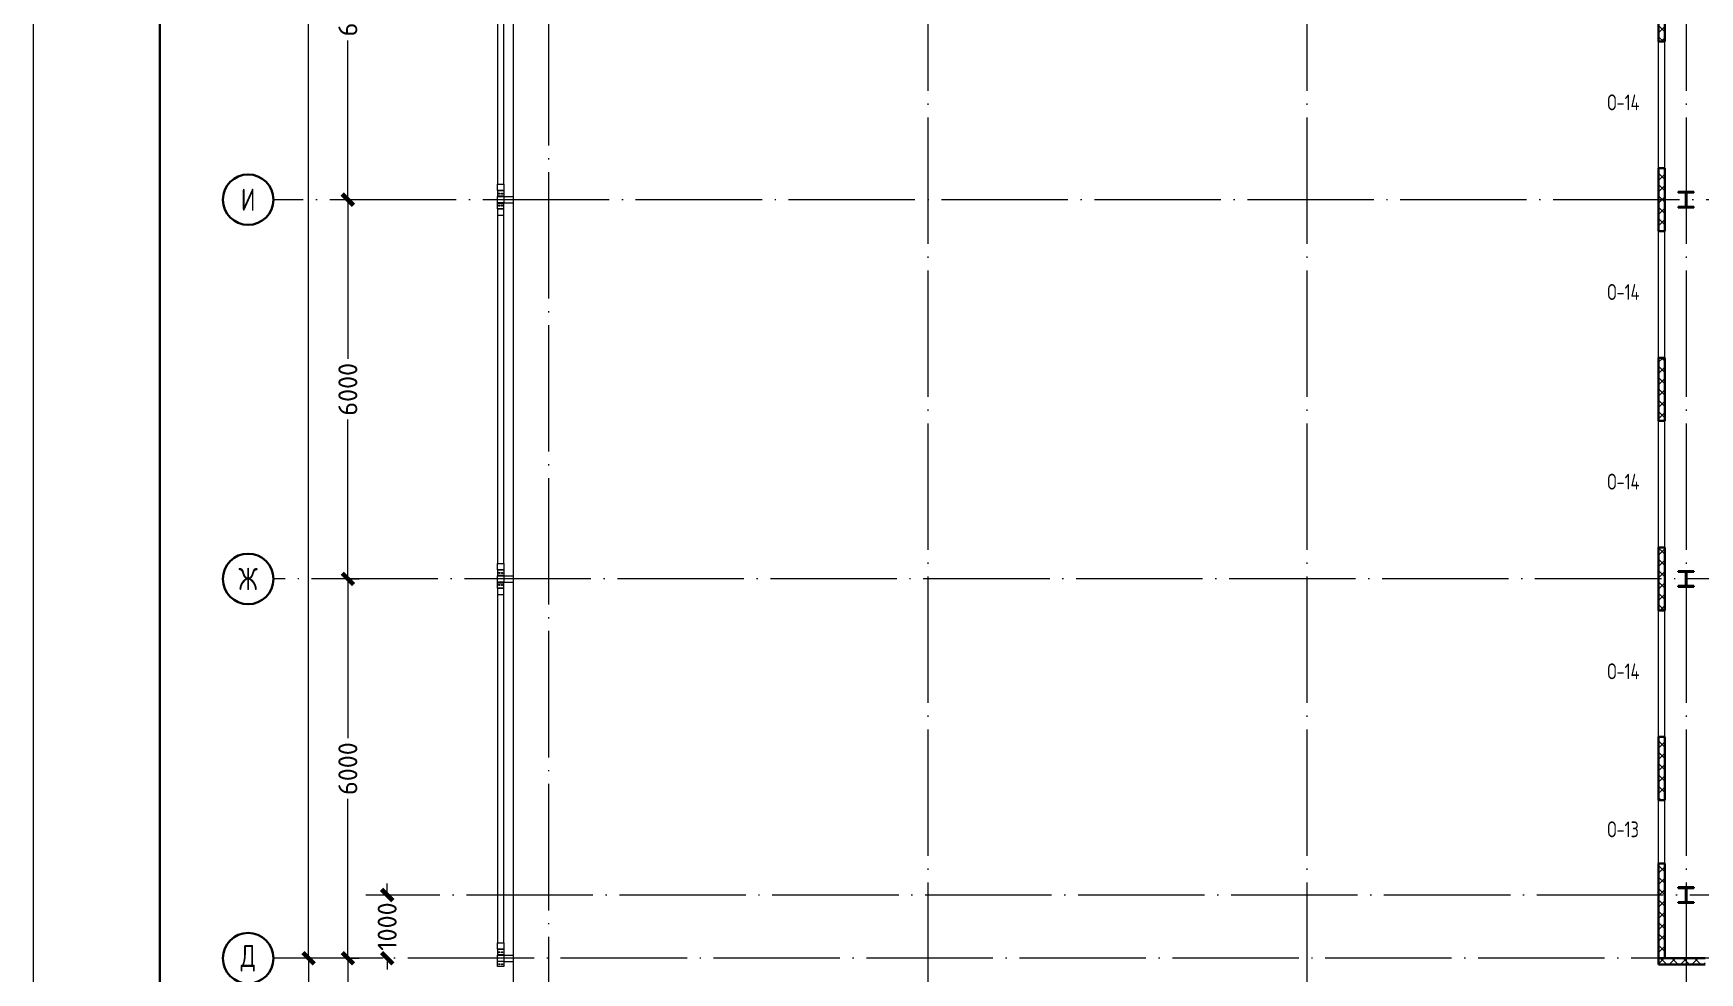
# Model space of a CAD drawing. Extents: x -965262 to 1142518, y -357520 to 71675.
# Drawn here: x -732362 to -705992, y -199580 to -184721 of the extents above; entities that cross this region are included whole.
import ezdxf

# ---------------------------------------------------------------- set-up
doc = ezdxf.new("R2010")
doc.units = 0
doc.header["$LTSCALE"] = 10
doc.linetypes.add('DOTE', pattern=[2.42, 2, -0.2, 0.02, -0.2])
doc.layers.get('0').update_dxf_attribs({"linetype": 'CONTINUOUS', "lineweight": 30})
doc.layers.get('Defpoints').update_dxf_attribs({"linetype": 'CONTINUOUS'})
doc.layers.add('DOTE', color=7, linetype='DOTE', lineweight=9)
doc.styles.add('GOST 2.304', font='isocpeur.ttf', dxfattribs={"width": 0.75, "height": 250})
doc.styles.get("Standard").update_dxf_attribs({"font": 'isocpeur.ttf', "height": 300})
doc.dimstyles.get("Standard").update_dxf_attribs({"dimscale": 100, "dimtxt": 300, "dimasz": 1.8, "dimexe": 1.8, "dimexo": 0.625, "dimgap": 0.9, "dimtad": 0, "dimdec": 0, "dimzin": 0, "dimdsep": 46, "dimtxsty": 'Standard', "dimblk": 'ARCHTICK', "dimcen": 0.9, "dimclrd": 256, "dimclre": 256, "dimclrt": 256, "dimadec": 0, "dimazin": 0, "dimtfac": 1, "dimtdec": 0, "dimtofl": 0, "dimtmove": 0, "dimatfit": 3, "dimfxl": 1, "dimtolj": 1, "dimtzin": 0, "dimlwd": 15, "dimlwe": 15, "dimarcsym": 0})

# ---------------------------------------------------------------- blocks, each defined once
blk = doc.blocks.new('_ArchTick')
at = {"color": 0, "linetype": 'ByBlock', "lineweight": 0, "const_width": 0.4}
blk.add_lwpolyline([(-0.5, -0.5), (0.5, 0.5)], dxfattribs=at)
blk = doc.blocks.new('*D173')
at = {"lineweight": 15, "transparency": 16777216}
for p, q in [((-727448, -199352), (-727565, -199352)), ((-727385, -199352), (-727385, -201872)), ((-727385, -205352), (-727385, -202832)), ((-727448, -205352), (-727565, -205352))]:
    blk.add_line(p, q, dxfattribs=at)
at = {"layer": 'Defpoints', "color": 0, "lineweight": 15, "transparency": 16777216}
for p in [(-727385, -199352), (-727385, -199352), (-727385, -205352, 1451)]:
    blk.add_point(p, dxfattribs=at)
at = {"lineweight": 15, "transparency": 16777216, "xscale": 180, "yscale": 180, "zscale": 180}
for p, rotation in [((-727385, -199352), 90), ((-727385, -205352), 270)]:
    blk.add_blockref('_ArchTick', p, dxfattribs=dict(at, rotation=rotation))
at = {"lineweight": 15, "transparency": 16777216, "insert": (-727385, -202352), "char_height": 300, "attachment_point": 5, "rotation": 90}
blk.add_mtext('\\A1;6000', dxfattribs=at)
blk = doc.blocks.new('*D174')
at = {"lineweight": 15, "transparency": 16777216}
for p, q in [((-726763, -198352), (-726763, -198172)), ((-726825, -198352), (-726943, -198352)), ((-726825, -199352), (-726943, -199352)), ((-726763, -199352), (-726763, -199532))]:
    blk.add_line(p, q, dxfattribs=at)
at = {"layer": 'Defpoints', "color": 0, "lineweight": 15, "transparency": 16777216}
for p in [(-726763, -198352), (-726763, -198352), (-726763, -199352, 1451)]:
    blk.add_point(p, dxfattribs=at)
at = {"lineweight": 15, "transparency": 16777216, "xscale": 180, "yscale": 180, "zscale": 180}
for p, rotation in [((-726763, -198352), 270), ((-726763, -199352), 90)]:
    blk.add_blockref('_ArchTick', p, dxfattribs=dict(at, rotation=rotation))
at = {"lineweight": 15, "transparency": 16777216, "insert": (-726763, -198852), "char_height": 300, "attachment_point": 5, "rotation": 90}
blk.add_mtext('\\A1;1000', dxfattribs=at)
blk = doc.blocks.new('*D175')
at = {"lineweight": 15, "transparency": 16777216}
for p, q in [((-727385, -193352), (-727385, -195872)), ((-727323, -193352), (-727205, -193352)), ((-727385, -199352), (-727385, -196832)), ((-727323, -199352), (-727205, -199352))]:
    blk.add_line(p, q, dxfattribs=at)
at = {"layer": 'Defpoints', "color": 0, "lineweight": 15, "transparency": 16777216}
for p in [(-727385, -193352), (-727385, -193352), (-727385, -199352, 1451)]:
    blk.add_point(p, dxfattribs=at)
at = {"lineweight": 15, "transparency": 16777216, "xscale": 180, "yscale": 180, "zscale": 180}
for p, rotation in [((-727385, -193352), 90), ((-727385, -199352), 270)]:
    blk.add_blockref('_ArchTick', p, dxfattribs=dict(at, rotation=rotation))
at = {"lineweight": 15, "transparency": 16777216, "insert": (-727385, -196352), "char_height": 300, "attachment_point": 5, "rotation": 90}
blk.add_mtext('\\A1;6000', dxfattribs=at)
blk = doc.blocks.new('*D176')
at = {"lineweight": 15, "transparency": 16777216}
for p, q in [((-728071, -199352), (-728188, -199352)), ((-728008, -199352), (-728008, -210752)), ((-728008, -223352), (-728008, -211952)), ((-728071, -223352), (-728188, -223352))]:
    blk.add_line(p, q, dxfattribs=at)
at = {"layer": 'Defpoints', "color": 0, "lineweight": 15, "transparency": 16777216}
for p in [(-728008, -199352), (-728008, -199352), (-728008, -223352)]:
    blk.add_point(p, dxfattribs=at)
at = {"lineweight": 15, "transparency": 16777216, "xscale": 180, "yscale": 180, "zscale": 180}
for p, rotation in [((-728008, -199352), 90), ((-728008, -223352), 270)]:
    blk.add_blockref('_ArchTick', p, dxfattribs=dict(at, rotation=rotation))
at = {"lineweight": 15, "transparency": 16777216, "insert": (-728008, -211352), "char_height": 300, "attachment_point": 5, "rotation": 90}
blk.add_mtext('\\A1;24000', dxfattribs=at)
blk = doc.blocks.new('*D177')
at = {"lineweight": 15, "transparency": 16777216}
for p, q in [((-727385, -187352), (-727385, -189872)), ((-727323, -187352), (-727205, -187352)), ((-727385, -193352), (-727385, -190832)), ((-727323, -193352), (-727205, -193352))]:
    blk.add_line(p, q, dxfattribs=at)
at = {"layer": 'Defpoints', "color": 0, "lineweight": 15, "transparency": 16777216}
for p in [(-727385, -187352), (-727385, -187352), (-727385, -193352, 1451)]:
    blk.add_point(p, dxfattribs=at)
at = {"lineweight": 15, "transparency": 16777216, "xscale": 180, "yscale": 180, "zscale": 180}
for p, rotation in [((-727385, -187352), 90), ((-727385, -193352), 270)]:
    blk.add_blockref('_ArchTick', p, dxfattribs=dict(at, rotation=rotation))
at = {"lineweight": 15, "transparency": 16777216, "insert": (-727385, -190352), "char_height": 300, "attachment_point": 5, "rotation": 90}
blk.add_mtext('\\A1;6000', dxfattribs=at)
blk = doc.blocks.new('*D178')
at = {"lineweight": 15, "transparency": 16777216}
for p, q in [((-727385, -181352), (-727385, -183872)), ((-727323, -181352), (-727205, -181352)), ((-727385, -187352), (-727385, -184832)), ((-727323, -187352), (-727205, -187352))]:
    blk.add_line(p, q, dxfattribs=at)
at = {"layer": 'Defpoints', "color": 0, "lineweight": 15, "transparency": 16777216}
for p in [(-727385, -181352), (-727385, -181352), (-727385, -187352, 1451)]:
    blk.add_point(p, dxfattribs=at)
at = {"lineweight": 15, "transparency": 16777216, "xscale": 180, "yscale": 180, "zscale": 180}
for p, rotation in [((-727385, -181352), 90), ((-727385, -187352), 270)]:
    blk.add_blockref('_ArchTick', p, dxfattribs=dict(at, rotation=rotation))
at = {"lineweight": 15, "transparency": 16777216, "insert": (-727385, -184352), "char_height": 300, "attachment_point": 5, "rotation": 90}
blk.add_mtext('\\A1;6000', dxfattribs=at)
blk = doc.blocks.new('*D183')
at = {"lineweight": 15, "transparency": 16777216}
for p, q in [((-728071, -162352), (-728188, -162352)), ((-728008, -162352), (-728008, -180267)), ((-728008, -199352), (-728008, -181437)), ((-727336, -199352), (-728188, -199352))]:
    blk.add_line(p, q, dxfattribs=at)
at = {"layer": 'Defpoints', "color": 0, "lineweight": 15, "transparency": 16777216}
for p in [(-728008, -162352), (-728008, -162352), (-727273, -199352)]:
    blk.add_point(p, dxfattribs=at)
at = {"lineweight": 15, "transparency": 16777216, "xscale": 180, "yscale": 180, "zscale": 180}
for p, rotation in [((-728008, -162352), 90), ((-728008, -199352), 270)]:
    blk.add_blockref('_ArchTick', p, dxfattribs=dict(at, rotation=rotation))
at = {"lineweight": 15, "transparency": 16777216, "insert": (-728008, -180852), "char_height": 300, "attachment_point": 5, "rotation": 90}
blk.add_mtext('\\A1;37000', dxfattribs=at)

msp = doc.modelspace()

# ---------------------------------------------------------------- hatches: boundary and pattern name
at = {"lineweight": 15}
h = msp.add_hatch(dxfattribs=at)
h.set_pattern_fill('ANSI37', color=30, scale=40)
h.set_pattern_definition([(45, (-24264.35, -633128.98), (-89.802561, 89.802561), []), (135, (-24264.35, -633128.98), (-89.802561, -89.802561), [])])
h.paths.add_polyline_path([(-675772.4, -163652.1), (-675872.4, -163652.1), (-675872.4, -165652.1), (-675772.4, -165652.1)], flags=17)
h.paths.add_polyline_path([(-683707, -205951.7), (-683807, -205951.7), (-683807, -207951.7), (-683707, -207951.7)], flags=17)
h.paths.add_polyline_path([(-683707, -203951.7), (-683807, -203951.7), (-683807, -204951.7), (-683707, -204951.7)], flags=17)
h.paths.add_polyline_path([(-706542.4, -196852.1), (-706642.4, -196852.1), (-706642.4, -197852.1), (-706542.4, -197852.1)], flags=17)
h.paths.add_polyline_path([(-706542.4, -193852.1), (-706642.4, -193852.1), (-706642.4, -195852.1), (-706542.4, -195852.1)], flags=17)
h.paths.add_polyline_path([(-706542.4, -190852.1), (-706642.4, -190852.1), (-706642.4, -192852.1), (-706542.4, -192852.1)], flags=17)
h.paths.add_polyline_path([(-706542.4, -187852.1), (-706642.4, -187852.1), (-706642.4, -189852.1), (-706542.4, -189852.1)], flags=17)
h.paths.add_polyline_path([(-706542.4, -184852.1), (-706642.4, -184852.1), (-706642.4, -186852.1), (-706542.4, -186852.1)], flags=17)
h.paths.add_polyline_path([(-706542.4, -181852.1), (-706642.4, -181852.1), (-706642.4, -183852.1), (-706542.4, -183852.1)], flags=17)
h.paths.add_polyline_path([(-706542.4, -178852.1), (-706642.4, -178852.1), (-706642.4, -180852.1), (-706542.4, -180852.1)], flags=17)
h.paths.add_polyline_path([(-706542.4, -176852.1), (-706642.4, -176852.1), (-706642.4, -177852.1), (-706542.4, -177852.1)], flags=17)
h.paths.add_polyline_path([(-715707.4, -175687.1), (-717707.4, -175687.1), (-717707.4, -175787.1), (-715707.4, -175787.1)], flags=16)
h.paths.add_polyline_path([(-712707.4, -175687.1), (-714707.4, -175687.1), (-714707.4, -175787.1), (-712707.4, -175787.1)], flags=16)
h.paths.add_polyline_path([(-709707.4, -175687.1), (-711707.4, -175687.1), (-711707.4, -175787.1), (-709707.4, -175787.1)], flags=16)
h.paths.add_polyline_path([(-706707.4, -175687.1), (-708707.4, -175687.1), (-708707.4, -175787.1), (-706707.4, -175787.1)], flags=16)
h.paths.add_polyline_path([(-676407.4, -223252.1), (-679747.4, -223252.1), (-679747.4, -223352.1), (-676407.4, -223352.1)])
h.paths.add_polyline_path([(-674707.4, -223252.1), (-676007.4, -223252.1), (-676007.4, -223352.1), (-674707.4, -223352.1)])
h.paths.add_polyline_path([(-670907.4, -223252.1), (-671707.4, -223252.1), (-671707.4, -223352.1), (-670907.4, -223352.1)])
h.paths.add_polyline_path([(-670207.4, -223252.1), (-670507.4, -223252.1), (-670507.4, -223352.1), (-670207.4, -223352.1)])
h.paths.add_polyline_path([(-670207.4, -217752.1), (-676787.4, -217752.1), (-676787.4, -217827.1), (-670207.4, -217827.1)])
h.paths.add_polyline_path([(-704957.4, -217352.1), (-705507.4, -217352.1), (-705507.4, -217452.1), (-704957.4, -217452.1)])
h.paths.add_polyline_path([(-703407.4, -217352.1), (-703957.4, -217352.1), (-703957.4, -217452.1), (-703407.4, -217452.1)])
h.paths.add_polyline_path([(-701957.4, -217352.1), (-702507.4, -217352.1), (-702507.4, -217452.1), (-701957.4, -217452.1)])
h.paths.add_polyline_path([(-700407.4, -217352.1), (-700957.4, -217352.1), (-700957.4, -217452.1), (-700407.4, -217452.1)])
h.paths.add_polyline_path([(-705807.4, -217652.1), (-705907.4, -217652.1), (-705907.4, -222752.1), (-705807.4, -222752.1)])
h.paths.add_polyline_path([(-700207.4, -217652.1), (-700307.4, -217652.1), (-700307.4, -222752.1), (-700207.4, -222752.1)])
h.paths.add_polyline_path([(-700407.4, -223252.1), (-702137.4, -223252.3), (-702137.4, -223352.1), (-700407.4, -223352.1)])
h.paths.add_polyline_path([(-698707.4, -223252.1), (-700007.4, -223252.1), (-700007.4, -223352.1), (-698707.4, -223352.1)])
h.paths.add_polyline_path([(-694407.4, -223252.1), (-695707.4, -223252.1), (-695707.4, -223352.1), (-694407.4, -223352.1)])
h.paths.add_polyline_path([(-692707.4, -223252.1), (-694007.4, -223252.1), (-694007.4, -223352.1), (-692707.4, -223352.1)])
h.paths.add_polyline_path([(-688407.4, -223252.1), (-689707.4, -223252.1), (-689707.4, -223352.1), (-688407.4, -223352.1)])
h.paths.add_polyline_path([(-686707.4, -223252.1), (-688007.4, -223252.1), (-688007.4, -223352.1), (-686707.4, -223352.1)])
h.paths.add_polyline_path([(-682407.4, -223252.1), (-683707.4, -223252.1), (-683707.4, -223352.1), (-682407.4, -223352.1)])
h.paths.add_polyline_path([(-684207.7, -221352.5), (-688007.4, -221352.5), (-688007.4, -221452.5), (-684207.7, -221452.5)])
h.paths.add_polyline_path([(-688007.4, -217652.1), (-688107.4, -217652.1), (-688107.4, -221452.5), (-688007.4, -221452.5), (-688007.4, -221352.5)])
h.paths.add_polyline_path([(-688107.4, -214222.1), (-688007.4, -214222.1), (-688007.4, -217052.1), (-688107.4, -217052.1), (-688107.4, -214422.1), (-688207.4, -214422.1), (-688207.4, -214322.1), (-688107.4, -214322.1)])
h.paths.add_polyline_path([(-688107.4, -214222.1), (-693262.4, -214222.1), (-693262.4, -214322.1), (-688107.4, -214322.1)])
h.paths.add_polyline_path([(-693262.4, -214422.1), (-693262.4, -214422.1), (-693262.4, -214322.1), (-693262.4, -214222.1), (-693362.4, -214222.1), (-693362.4, -215112.1), (-693262.4, -215112.1)])
h.paths.add_polyline_path([(-693262.4, -215112.1), (-693362.4, -215112.1), (-700207.4, -215112.1), (-700207.4, -215212.1), (-693262.4, -215212.1)])
h.paths.add_polyline_path([(-700207.4, -211652.1), (-700307.4, -211652.1), (-700307.4, -217052.1), (-700207.4, -217052.1)])
h.paths.add_polyline_path([(-700307.4, -213062.1), (-705807.4, -213062.1), (-705807.4, -213162.1), (-700307.4, -213162.1)])
h.paths.add_polyline_path([(-700207.4, -205652.1), (-700307.4, -205652.1), (-700307.4, -209052.4), (-700307.4, -209052.4), (-700307.4, -209152.4), (-700307.4, -211052.1), (-700207.4, -211052.1)])
h.paths.add_polyline_path([(-700407.4, -205152.1), (-705507.4, -205152.1), (-705507.4, -205252.1), (-700407.4, -205252.1)])
h.paths.add_polyline_path([(-694407.4, -205152.1), (-700007.4, -205152.1), (-700007.4, -205252.1), (-694407.4, -205252.1)])
h.paths.add_polyline_path([(-688407.4, -205152.1), (-694007.4, -205152.1), (-694007.4, -205252.1), (-688407.4, -205252.1)])
h.paths.add_polyline_path([(-683807, -205152.1), (-688007.4, -205152.1), (-688007.4, -205252.1), (-683807, -205252.1)])
h.paths.add_polyline_path([(-683707, -203502.1), (-683807, -203502.1), (-683807, -208951.7), (-683707, -208951.7)])
h.paths.add_polyline_path([(-682257.8, -203427.1), (-682257.8, -203402.1), (-683807, -203402.1), (-683807, -203502.1), (-682257.8, -203502.1), (-682257.8, -203477.1)])
h.paths.add_polyline_path([(-682257.8, -208976.7), (-682257.8, -208951.7), (-683807, -208951.7), (-683807, -209051.7), (-682257.8, -209051.7), (-682257.8, -209026.7)])
h.paths.add_polyline_path([(-705807.4, -211652.1), (-705907.4, -211652.1), (-705907.4, -217052.1), (-705807.4, -217052.1)])
h.paths.add_polyline_path([(-705807.4, -205652.1), (-705907.4, -205652.1), (-705907.4, -211052.1), (-705807.4, -211052.1)])
h.paths.add_polyline_path([(-705807.4, -199952.1), (-705907.4, -199952.1), (-705907.4, -205052.1), (-705807.4, -205052.1)])
h.paths.add_polyline_path([(-705907.4, -199352.1), (-706642.4, -199352.1), (-706642.4, -199452.1), (-705907.4, -199452.1)])
h.paths.add_polyline_path([(-706642.4, -175687.1), (-718532.4, -175687.1), (-718532.4, -175787.1), (-706642.4, -175787.1)])
h.paths.add_polyline_path([(-706211.9, -175302.1), (-706542.4, -175302.1), (-706542.4, -175402.1), (-706211.9, -175402.1)])
h.paths.add_polyline_path([(-669992.4, -192212.1), (-670272.4, -192212.1), (-670272.4, -192312.1), (-669992.4, -192312.1)])
h.paths.add_polyline_path([(-670272.4, -189752.1), (-670372.4, -189752.1), (-670372.4, -192312.1), (-670272.4, -192312.1)])
h.paths.add_polyline_path([(-673672.2, -186917.1), (-675772.4, -186917.1), (-675772.4, -187017.1), (-673672.2, -187017.1)])
h.paths.add_polyline_path([(-704772.2, -162917.1), (-705881.3, -162917.1), (-705881.3, -163017.1), (-704772.2, -163017.1)])
h.paths.add_polyline_path([(-698772.2, -162917.1), (-701772.2, -162917.1), (-701772.2, -163017.1), (-698772.2, -163017.1)])
h.paths.add_polyline_path([(-692772.2, -162917.1), (-695772.2, -162917.1), (-695772.2, -163017.1), (-692772.2, -163017.1)])
h.paths.add_polyline_path([(-686772.2, -162917.1), (-689772.2, -162917.1), (-689772.2, -163017.1), (-686772.2, -163017.1)])
h.paths.add_polyline_path([(-678772.2, -162917.1), (-684772.2, -162917.1), (-684772.2, -163017.1), (-678772.2, -163017.1)])
h.paths.add_polyline_path([(-675872.4, -162917.1), (-676772.2, -162917.1), (-676772.2, -163017.1), (-675872.4, -163017.1)])
h.paths.add_polyline_path([(-675772.4, -162917.1), (-675872.4, -162917.1), (-675872.4, -163017.1), (-675872.4, -166282.1), (-675772.4, -166282.1)])
h.paths.add_polyline_path([(-675772.4, -169542.1), (-675872.4, -169542.1), (-675872.4, -169852.1), (-675772.4, -169852.1)])
h.paths.add_polyline_path([(-675772.4, -171852.1), (-675872.4, -171852.1), (-675872.4, -172852.1), (-675772.4, -172852.1)])
h.paths.add_polyline_path([(-675772.4, -174852.1), (-675872.4, -174852.1), (-675872.4, -175852.1), (-675772.4, -175852.1)])
h.paths.add_polyline_path([(-675772.4, -177852.1), (-675872.4, -177852.1), (-675872.4, -178852.1), (-675772.4, -178852.1)])
h.paths.add_polyline_path([(-675772.4, -180852.1), (-675872.4, -180852.1), (-675872.4, -181852.1), (-675772.4, -181852.1)])
h.paths.add_polyline_path([(-670272.4, -186917.1), (-671872.2, -186917.1), (-671872.2, -187017.1), (-670272.4, -187017.1)])
h.paths.add_polyline_path([(-670272.4, -187017.1), (-670372.4, -187017.1), (-670372.4, -187952.1), (-670272.4, -187952.1)])
h.paths.add_polyline_path([(-675772.4, -186852.1), (-675872.4, -186852.1), (-675872.4, -187107.1), (-675872.4, -187107.1), (-675872.4, -187227.1), (-675872.4, -199352.1), (-675772.4, -199352.1)])
h.paths.add_polyline_path([(-675772.4, -183852.1), (-675872.4, -183852.1), (-675872.4, -184852.1), (-675772.4, -184852.1)])
h.paths.add_polyline_path([(-706542.4, -199352.1), (-706642.4, -199352.1), (-706642.4, -175302.1), (-706542.4, -175302.1)])
h.paths.add_polyline_path([(-673672.2, -187017.1), (-673772.4, -187017.1), (-673772.4, -186917.1), (-673672.2, -186917.1)])
h.paths.add_polyline_path([(-671872.2, -187017.1), (-671772.4, -187017.1), (-671772.4, -186917.1), (-671872.2, -186917.1)])
h.paths.add_polyline_path([(-670272.4, -189504.6), (-670372.4, -189504.6), (-670372.4, -189752.1), (-670272.4, -189752.1)])
h.paths.add_polyline_path([(-670272.4, -187504.6), (-670372.4, -187504.6), (-670372.4, -187952.1), (-670272.4, -187952.1)])
h.paths.add_polyline_path([(-702137.4, -223352.1), (-700696.7, -223352.1), (-700696.7, -223252.2), (-702137.4, -223252.3)])

# ---------------------------------------------------------------- linework, layer by layer
at = {"color": 86, "lineweight": 15}
msp.add_line((-724766.4, -162767.1, -3259.8), (-724766.4, -234912.1, -3259.8), dxfattribs=at)
at = {"lineweight": 15}
for p, q in [((-725017.4, -181597.1, 1668.2), (-725017.4, -187107.1, 1668.2)), ((-724917.4, -187107.1, 1668.2), (-724917.4, -181597.1, 1668.2)), ((-725017.4, -187207.1, 1668.2), (-725017.4, -187107.1, 1668.2)), ((-725017.4, -187107.1, 1668.2), (-724917.4, -187107.1, 1668.2)), ((-725017.4, -187207.1, 1668.2), (-725015.1, -187207.1, 1668.2)), ((-725017.4, -187207.1, 1668.2), (-725017.4, -187292.1, 1668.2)), ((-725015.1, -187207.1, 1668.2), (-725015.1, -187207.1, 1668.2)), ((-725015.1, -187207.1, 1668.2), (-724919.7, -187207.1, 1668.2)), ((-724919.7, -187207.1, 1668.2), (-725015.1, -187207.1, 1668.2)), ((-724996.6, -187207.1, 1668.2), (-724996.6, -187207.1, 1668.2)), ((-724987.4, -187207.1, 1668.2), (-724987.4, -187207.1, 1668.2)), ((-724917.4, -187207.1, 1668.2), (-724919.7, -187207.1, 1668.2)), ((-724919.7, -187207.1, 1668.2), (-724919.7, -187207.1, 1668.2)), ((-724917.4, -187107.1, 1668.2), (-724917.4, -187207.1, 1668.2)), ((-724917.4, -187207.1, 1668.2), (-724917.4, -187292.1, 1668.2)), ((-725017.4, -187292.1, 1668.2), (-725017.4, -187302.1, 1668.2)), ((-725017.4, -187292.1, 1668.2), (-724917.4, -187292.1, 1668.2)), ((-725017.4, -187402.1, 1668.2), (-725017.4, -187302.1, 1668.2)), ((-725017.4, -187302.1, 1668.2), (-724917.4, -187302.1, 1668.2)), ((-724917.4, -187402.1, 1668.2), (-725017.4, -187402.1, 1668.2)), ((-725017.4, -187412.1, 1668.2), (-725017.4, -187402.1, 1668.2)), ((-725017.4, -187412.1, 1668.2), (-724917.4, -187412.1, 1668.2)), ((-725017.4, -187497.1, 1668.2), (-725017.4, -187412.1, 1668.2)), ((-724996.6, -187251.1, 1668.2), (-724996.6, -187263.1, 1668.2)), ((-724996.6, -187453.1, 1668.2), (-724996.6, -187441.1, 1668.2)), ((-724987.4, -187265.8, 1668.2), (-724987.4, -187248.5, 1668.2)), ((-724987.4, -187248.5, 1668.2), (-724987.4, -187265.8, 1668.2)), ((-724987.4, -187438.5, 1668.2), (-724987.4, -187455.8, 1668.2)), ((-724987.4, -187455.8, 1668.2), (-724987.4, -187438.5, 1668.2)), ((-724917.4, -187302.1, 1668.2), (-724917.4, -187292.1, 1668.2)), ((-724917.4, -187302.1, 1668.2), (-724767.4, -187302.1, 1668.2)), ((-724917.4, -187302.1, 1668.2), (-724917.4, -187402.1, 1668.2)), ((-724917.4, -187402.1, 1668.2), (-724767.4, -187402.1, 1668.2)), ((-724917.4, -187402.1, 1668.2), (-724917.4, -187412.1, 1668.2)), ((-724917.4, -187497.1, 1668.2), (-724917.4, -187412.1, 1668.2)), ((-725017.4, -187497.1, 1668.2), (-725015.1, -187497.1, 1668.2)), ((-725017.4, -187497.1, 1668.2), (-725017.4, -187597.1, 1668.2)), ((-725017.4, -187597.1, 1668.2), (-725017.4, -193107.1, 1668.2)), ((-725017.4, -187597.1, 1668.2), (-724917.4, -187597.1, 1668.2)), ((-724919.7, -187497.1, 1668.2), (-725015.1, -187497.1, 1668.2)), ((-725015.1, -187497.1, 1668.2), (-725015.1, -187497.2, 1668.2)), ((-725015.1, -187497.2, 1668.2), (-724919.7, -187497.2, 1668.2)), ((-724996.6, -187497.1, 1668.2), (-724996.6, -187497.2, 1668.2)), ((-724987.4, -187497.1, 1668.2), (-724987.4, -187497.2, 1668.2)), ((-724917.4, -187497.1, 1668.2), (-724919.7, -187497.1, 1668.2)), ((-724919.7, -187497.1, 1668.2), (-724919.7, -187497.2, 1668.2)), ((-724917.4, -187597.1, 1668.2), (-724917.4, -187497.1, 1668.2)), ((-724917.4, -193107.1, 1668.2), (-724917.4, -187597.1, 1668.2)), ((-725017.4, -193207.1, 1668.2), (-725017.4, -193107.1, 1668.2)), ((-725017.4, -193107.1, 1668.2), (-724917.4, -193107.1, 1668.2)), ((-725017.4, -193207.1, 1668.2), (-725015.1, -193207.1, 1668.2)), ((-725017.4, -193207.1, 1668.2), (-725017.4, -193292.1, 1668.2)), ((-725015.1, -193207.1, 1668.2), (-725015.1, -193207.1, 1668.2)), ((-725015.1, -193207.1, 1668.2), (-724919.7, -193207.1, 1668.2)), ((-724919.7, -193207.1, 1668.2), (-725015.1, -193207.1, 1668.2)), ((-724996.6, -193207.1, 1668.2), (-724996.6, -193207.1, 1668.2)), ((-724996.6, -193251.1, 1668.2), (-724996.6, -193263.1, 1668.2)), ((-724987.4, -193207.1, 1668.2), (-724987.4, -193207.1, 1668.2)), ((-724987.4, -193265.8, 1668.2), (-724987.4, -193248.5, 1668.2)), ((-724987.4, -193248.5, 1668.2), (-724987.4, -193265.8, 1668.2)), ((-724917.4, -193207.1, 1668.2), (-724919.7, -193207.1, 1668.2)), ((-724919.7, -193207.1, 1668.2), (-724919.7, -193207.1, 1668.2)), ((-724917.4, -193107.1, 1668.2), (-724917.4, -193207.1, 1668.2)), ((-724917.4, -193207.1, 1668.2), (-724917.4, -193292.1, 1668.2)), ((-725017.4, -193292.1, 1668.2), (-725017.4, -193302.1, 1668.2)), ((-725017.4, -193292.1, 1668.2), (-724917.4, -193292.1, 1668.2)), ((-725017.4, -193402.1, 1668.2), (-725017.4, -193302.1, 1668.2)), ((-725017.4, -193302.1, 1668.2), (-724917.4, -193302.1, 1668.2)), ((-724917.4, -193402.1, 1668.2), (-725017.4, -193402.1, 1668.2)), ((-725017.4, -193412.1, 1668.2), (-725017.4, -193402.1, 1668.2)), ((-725017.4, -193412.1, 1668.2), (-724917.4, -193412.1, 1668.2)), ((-725017.4, -193497.1, 1668.2), (-725017.4, -193412.1, 1668.2)), ((-725017.4, -193497.1, 1668.2), (-725015.1, -193497.1, 1668.2)), ((-725017.4, -193497.1, 1668.2), (-725017.4, -193597.1, 1668.2)), ((-724919.7, -193497.1, 1668.2), (-725015.1, -193497.1, 1668.2)), ((-725015.1, -193497.1, 1668.2), (-725015.1, -193497.2, 1668.2)), ((-725015.1, -193497.2, 1668.2), (-724919.7, -193497.2, 1668.2)), ((-724996.6, -193453.1, 1668.2), (-724996.6, -193441.1, 1668.2)), ((-724996.6, -193497.1, 1668.2), (-724996.6, -193497.2, 1668.2)), ((-724987.4, -193438.5, 1668.2), (-724987.4, -193455.8, 1668.2)), ((-724987.4, -193455.8, 1668.2), (-724987.4, -193438.5, 1668.2)), ((-724987.4, -193497.1, 1668.2), (-724987.4, -193497.2, 1668.2)), ((-724917.4, -193497.1, 1668.2), (-724919.7, -193497.1, 1668.2)), ((-724919.7, -193497.1, 1668.2), (-724919.7, -193497.2, 1668.2)), ((-724917.4, -193302.1, 1668.2), (-724917.4, -193292.1, 1668.2)), ((-724917.4, -193302.1, 1668.2), (-724767.4, -193302.1, 1668.2)), ((-724917.4, -193302.1, 1668.2), (-724917.4, -193402.1, 1668.2)), ((-724917.4, -193402.1, 1668.2), (-724767.4, -193402.1, 1668.2)), ((-724917.4, -193402.1, 1668.2), (-724917.4, -193412.1, 1668.2)), ((-724917.4, -193497.1, 1668.2), (-724917.4, -193412.1, 1668.2)), ((-724917.4, -193597.1, 1668.2), (-724917.4, -193497.1, 1668.2)), ((-725017.4, -193597.1, 1668.2), (-725017.4, -199107.1, 1668.2)), ((-725017.4, -193597.1, 1668.2), (-724917.4, -193597.1, 1668.2)), ((-724917.4, -199107.1, 1668.2), (-724917.4, -193597.1, 1668.2)), ((-725017.4, -199207.1, 1668.2), (-725017.4, -199107.1, 1668.2)), ((-725017.4, -199107.1, 1668.2), (-724917.4, -199107.1, 1668.2)), ((-725017.4, -199207.1, 1668.2), (-725015.1, -199207.1, 1668.2)), ((-725017.4, -199207.1, 1668.2), (-725017.4, -199292.1, 1668.2)), ((-725017.4, -199292.1, 1668.2), (-725017.4, -199302.1, 1668.2)), ((-725017.4, -199292.1, 1668.2), (-724917.4, -199292.1, 1668.2)), ((-725017.4, -199402.1, 1668.2), (-725017.4, -199302.1, 1668.2)), ((-725017.4, -199302.1, 1668.2), (-724917.4, -199302.1, 1668.2)), ((-725015.1, -199207.1, 1668.2), (-725015.1, -199207.1, 1668.2)), ((-725015.1, -199207.1, 1668.2), (-724919.7, -199207.1, 1668.2)), ((-724919.7, -199207.1, 1668.2), (-725015.1, -199207.1, 1668.2)), ((-724996.6, -199207.1, 1668.2), (-724996.6, -199207.1, 1668.2)), ((-724996.6, -199251.1, 1668.2), (-724996.6, -199263.1, 1668.2)), ((-724987.4, -199207.1, 1668.2), (-724987.4, -199207.1, 1668.2)), ((-724987.4, -199265.8, 1668.2), (-724987.4, -199248.5, 1668.2)), ((-724987.4, -199248.5, 1668.2), (-724987.4, -199265.8, 1668.2)), ((-724917.4, -199207.1, 1668.2), (-724919.7, -199207.1, 1668.2)), ((-724919.7, -199207.1, 1668.2), (-724919.7, -199207.1, 1668.2)), ((-724917.4, -199107.1, 1668.2), (-724917.4, -199207.1, 1668.2)), ((-724917.4, -199207.1, 1668.2), (-724917.4, -199292.1, 1668.2)), ((-724917.4, -199302.1, 1668.2), (-724917.4, -199292.1, 1668.2)), ((-724917.4, -199302.1, 1668.2), (-724766.4, -199302.1, 1668.2)), ((-724917.4, -199302.1, 1668.2), (-724917.4, -199402.1, 1668.2)), ((-724917.4, -199402.1, 1668.2), (-725017.4, -199402.1, 1668.2)), ((-725017.4, -199482.1, 1668.2), (-725017.4, -199402.1, 1668.2)), ((-724917.4, -199482.1, 1668.2), (-725017.4, -199482.1, 1668.2)), ((-724987.4, -199438.5, 1668.2), (-724987.4, -199455.8, 1668.2)), ((-724917.4, -199402.1, 1668.2), (-724766.4, -199402.1, 1668.2)), ((-724917.4, -199402.1, 1668.2), (-724917.4, -199482.1, 1668.2))]:
    msp.add_line(p, q, dxfattribs=at)
at = {"color": 30}
for p, q in [((-706642.4, -184852.1, -3259.8), (-706642.4, -183852.1, -3259.8)), ((-706642.4, -184852.1, -4711.1), (-706542.4, -184852.1, -4711.1)), ((-706642.4, -187852.1, -3259.8), (-706642.4, -186852.1, -3259.8)), ((-706642.4, -186852.1, -4711.1), (-706542.4, -186852.1, -4711.1)), ((-706642.4, -187852.1, -4711.1), (-706542.4, -187852.1, -4711.1)), ((-706642.4, -190852.1, -3259.8), (-706642.4, -189852.1, -3259.8)), ((-706642.4, -189852.1, -4711.1), (-706542.4, -189852.1, -4711.1)), ((-706642.4, -190852.1, -4711.1), (-706542.4, -190852.1, -4711.1)), ((-706642.4, -193852.1, -3259.8), (-706642.4, -192852.1, -3259.8)), ((-706642.4, -192852.1, -4711.1), (-706542.4, -192852.1, -4711.1)), ((-706642.4, -193852.1, -4711.1), (-706542.4, -193852.1, -4711.1)), ((-706642.4, -196852.1, -3259.8), (-706642.4, -195852.1, -3259.8)), ((-706642.4, -195852.1, -4711.1), (-706542.4, -195852.1, -4711.1)), ((-706642.4, -196852.1, -4711.1), (-706542.4, -196852.1, -4711.1)), ((-706642.4, -199352.1, -3259.8), (-706642.4, -197852.1, -3259.8)), ((-706642.4, -197852.1, -4711.1), (-706542.4, -197852.1, -4711.1)), ((-706642.4, -199352.1, -3259.8), (-705907.4, -199352.1, -3259.8))]:
    msp.add_line(p, q, dxfattribs=at)
at = {"color": 30, "lineweight": 30}
for p, q in [((-706542.4, -183852.1, -3259.8), (-706542.4, -184852.1, -3259.8)), ((-706542.4, -186852.1, -3259.8), (-706542.4, -187852.1, -3259.8)), ((-706542.4, -189852.1, -3259.8), (-706542.4, -190852.1, -3259.8)), ((-706542.4, -192852.1, -3259.8), (-706542.4, -193852.1, -3259.8)), ((-706542.4, -195852.1, -3259.8), (-706542.4, -196852.1, -3259.8)), ((-706542.4, -197852.1, -3259.8), (-706542.4, -199352.1, -3259.8)), ((-706642.4, -199352.1, -3259.8), (-706542.4, -199352.1, -3259.8)), ((-706642.4, -199352.1, -3259.8), (-706642.4, -199452.1, -3259.8)), ((-706642.4, -199452.1, -3259.8), (-705907.4, -199452.1, -3259.8))]:
    msp.add_line(p, q, dxfattribs=at)
at = {"color": 30, "lineweight": 15}
for p, q in [((-706642.4, -186852.1, -4711.1), (-706642.4, -184852.1, -4711.1)), ((-706542.4, -186852.1, -4711.1), (-706542.4, -184852.1, -4711.1)), ((-706642.4, -189852.1, -4711.1), (-706642.4, -187852.1, -4711.1)), ((-706542.4, -189852.1, -4711.1), (-706542.4, -187852.1, -4711.1)), ((-706642.4, -192852.1, -4711.1), (-706642.4, -190852.1, -4711.1)), ((-706542.4, -192852.1, -4711.1), (-706542.4, -190852.1, -4711.1)), ((-706642.4, -195852.1, -4711.1), (-706642.4, -193852.1, -4711.1)), ((-706542.4, -195852.1, -4711.1), (-706542.4, -193852.1, -4711.1)), ((-706642.4, -197852.1, -4711.1), (-706642.4, -196852.1, -4711.1)), ((-706542.4, -197852.1, -4711.1), (-706542.4, -196852.1, -4711.1))]:
    msp.add_line(p, q, dxfattribs=at)
at = {"lineweight": 30}
for p, q in [((-706332.4, -187227.1, -3259.8), (-706332.4, -187241.1, -3259.8)), ((-706082.4, -187227.1, -3259.8), (-706332.4, -187227.1, -3259.8)), ((-706332.4, -187241.1, -3259.8), (-706231.9, -187241.1, -3259.8)), ((-706332.4, -187463.1, -3259.8), (-706332.4, -187477.1, -3259.8)), ((-706231.9, -187463.1, -3259.8), (-706332.4, -187463.1, -3259.8)), ((-706332.4, -187477.1, -3259.8), (-706082.4, -187477.1, -3259.8)), ((-706211.4, -187477.1, -3259.8), (-706220.4, -187477.1, -3259.8)), ((-706211.9, -187261.1, -3259.8), (-706211.9, -187443.1, -3259.8)), ((-706202.9, -187443.1, -3259.8), (-706202.9, -187261.1, -3259.8)), ((-706182.9, -187241.1, -3259.8), (-706082.4, -187241.1, -3259.8)), ((-706082.4, -187463.1, -3259.8), (-706182.9, -187463.1, -3259.8)), ((-706082.4, -187241.1, -3259.8), (-706082.4, -187227.1, -3259.8)), ((-706082.4, -187477.1, -3259.8), (-706082.4, -187463.1, -3259.8)), ((-706332.4, -193227.1, -3259.8), (-706332.4, -193241.1, -3259.8)), ((-706082.4, -193227.1, -3259.8), (-706332.4, -193227.1, -3259.8)), ((-706332.4, -193241.1, -3259.8), (-706231.9, -193241.1, -3259.8)), ((-706220.4, -193227.1, -3259.8), (-706211.4, -193227.1, -3259.8)), ((-706211.9, -193261.1, -3259.8), (-706211.9, -193443.1, -3259.8)), ((-706202.9, -193443.1, -3259.8), (-706202.9, -193261.1, -3259.8)), ((-706182.9, -193241.1, -3259.8), (-706082.4, -193241.1, -3259.8)), ((-706082.4, -193241.1, -3259.8), (-706082.4, -193227.1, -3259.8)), ((-706332.4, -193463.1, -3259.8), (-706332.4, -193477.1, -3259.8)), ((-706231.9, -193463.1, -3259.8), (-706332.4, -193463.1, -3259.8)), ((-706332.4, -193477.1, -3259.8), (-706082.4, -193477.1, -3259.8)), ((-706211.4, -193477.1, -3259.8), (-706220.4, -193477.1, -3259.8)), ((-706211.4, -193477.1, -3259.8), (-706220.4, -193477.1, -3259.8)), ((-706082.4, -193463.1, -3259.8), (-706182.9, -193463.1, -3259.8)), ((-706082.4, -193477.1, -3259.8), (-706082.4, -193463.1, -3259.8)), ((-706332.4, -198227.1, -3259.8), (-706332.4, -198241.1, -3259.8)), ((-706082.4, -198227.1, -3259.8), (-706332.4, -198227.1, -3259.8)), ((-706332.4, -198241.1, -3259.8), (-706231.9, -198241.1, -3259.8)), ((-706211.9, -198261.1, -3259.8), (-706211.9, -198443.1, -3259.8)), ((-706202.9, -198443.1, -3259.8), (-706202.9, -198261.1, -3259.8)), ((-706182.9, -198241.1, -3259.8), (-706082.4, -198241.1, -3259.8)), ((-706082.4, -198241.1, -3259.8), (-706082.4, -198227.1, -3259.8)), ((-706332.4, -198463.1, -3259.8), (-706332.4, -198477.1, -3259.8)), ((-706231.9, -198463.1, -3259.8), (-706332.4, -198463.1, -3259.8)), ((-706332.4, -198477.1, -3259.8), (-706082.4, -198477.1, -3259.8)), ((-706082.4, -198463.1, -3259.8), (-706182.9, -198463.1, -3259.8)), ((-706082.4, -198477.1, -3259.8), (-706082.4, -198463.1, -3259.8))]:
    msp.add_line(p, q, dxfattribs=at)
at = {"lineweight": 0}
msp.add_line((-706211.9, -193349.9, -3259.8), (-706211.9, -193337.9, -3259.8), dxfattribs=at)
at = {"lineweight": 15, "elevation": -1808.5}
msp.add_lwpolyline([(-613462.4, -240087.8), (-613462.4, -155987.8), (-732362.4, -155987.8), (-732362.4, -240087.8)], close=True, dxfattribs=at)
at = {"elevation": -1808.5}
msp.add_lwpolyline([(-613962.4, -239587.8), (-613962.4, -156487.8), (-730362.4, -156487.8), (-730362.4, -239587.8)], close=True, dxfattribs=at)
at = {"lineweight": 15}
for centre in [(-724989.9, -187257.1, 1668.2), (-724989.9, -187447.1, 1668.2), (-724944.9, -187257.1, 1668.2), (-724944.9, -187447.1, 1668.2), (-724989.9, -193257.1, 1668.2), (-724944.9, -193257.1, 1668.2), (-724989.9, -193447.1, 1668.2), (-724944.9, -193447.1, 1668.2), (-724989.9, -199257.1, 1668.2), (-724944.9, -199257.1, 1668.2), (-724989.9, -199447.1, 1668.2), (-724944.9, -199447.1, 1668.2)]:
    msp.add_circle(centre, 9, dxfattribs=at)
at = {"lineweight": 30}
for centre, start, end in [((-706231.9, -187261.1, -3259.8), 0, 90), ((-706231.9, -187443.1, -3259.8), 270, 0), ((-706182.9, -187261.1, -3259.8), 90, 180), ((-706182.9, -187443.1, -3259.8), 180, 270), ((-706231.9, -193261.1, -3259.8), 0, 90), ((-706182.9, -193261.1, -3259.8), 90, 180), ((-706231.9, -193443.1, -3259.8), 270, 0), ((-706182.9, -193443.1, -3259.8), 180, 270), ((-706231.9, -198261.1, -3259.8), 0, 90), ((-706182.9, -198261.1, -3259.8), 90, 180), ((-706231.9, -198443.1, -3259.8), 270, 0), ((-706182.9, -198443.1, -3259.8), 180, 270)]:
    msp.add_arc(centre, 20, start, end, dxfattribs=at)
at = {"layer": 'DOTE', "ltscale": 100, "extrusion": (0, -1, 0)}
for p, q in [((-718207.4, -161852.1, -4711.1), (-718207.4, -237887.4, -4711.1)), ((-712207.4, -161852.1, -4711.1), (-712207.4, -237887.4, -4711.1)), ((-706207.4, -161852.1, -4711.1), (-706207.4, -237887.4, -4711.1)), ((-724207.4, -162715.3, -4711.1), (-724207.4, -237887.4, -4711.1))]:
    msp.add_line(p, q, dxfattribs=at)
at = {"layer": 'DOTE', "ltscale": 100}
for p, q in [((-729362.7, -187352.1, -4711.1), (-729369.3, -187352.1, -4711.1)), ((-670010.6, -187352.1, -4711.1), (-728562.7, -187352.1, -4711.1)), ((-729362.7, -193352.1, -4711.1), (-729369.3, -193352.1, -4711.1)), ((-670298.5, -193352.1, -4711.1), (-728562.7, -193352.1, -4711.1)), ((-670268.3, -198352.1, -4711.1), (-727099, -198352.1, -1451.3)), ((-656677.4, -199352.1, -4711.1), (-728562.7, -199352.1, -4711.1))]:
    msp.add_line(p, q, dxfattribs=at)
at = {"layer": 'DOTE', "linetype": 'Continuous', "lineweight": 30}
for centre in [(-728962.7, -187352.1, -4711.1), (-728962.7, -193352.1, -4711.1), (-728962.7, -199352.1, -4711.1)]:
    msp.add_circle(centre, 400, dxfattribs=at)

# ---------------------------------------------------------------- texts
at = {"color": 5, "width": 0.75}
for s, p in [('О-14', (-707453.9, -185938, 6735.1)), ('О-14', (-707453.9, -188938, 6735.1)), ('О-14', (-707453.9, -191938, 6735.1)), ('О-14', (-707453.9, -194938, 6735.1)), ('О-13', (-707453.9, -197438, 6735.1))]:
    msp.add_text(s, height=250, dxfattribs=at).set_placement(p)
at = {"layer": 'DOTE', "linetype": 'Continuous', "lineweight": 30, "ltscale": 100, "char_height": 350, "width": 800, "attachment_point": 5, "style": 'GOST 2.304'}
for s, insert in [('И', (-728962.7, -187352.1, -4711.1)), ('Ж', (-728962.7, -193352.1, -4711.1)), ('Д', (-728962.7, -199352.1, -4711.1))]:
    msp.add_mtext(s, dxfattribs=dict(at, insert=insert))

# ---------------------------------------------------------------- dimensions: what is measured, and where the dimension line sits
at = {"lineweight": 15}
for base, p1, p2, picture, middle in [((-728008.2, -162352.1, -3259.8), (-727273.2, -199352.1, -3259.8), (-728008.2, -162352.1, -3259.8), '*D183', (-728008.2, -180852.1, -3259.8)), ((-727385.4, -181352.1, -4711.1), (-727385.4, -187352.1, -3259.8), (-727385.4, -181352.1, -4711.1), '*D178', (-727385.4, -184352.1, -4711.1)), ((-727385.4, -187352.1, -4711.1), (-727385.4, -193352.1, -3259.8), (-727385.4, -187352.1, -4711.1), '*D177', (-727385.4, -190352.1, -4711.1)), ((-727385.4, -193352.1, -4711.1), (-727385.4, -199352.1, -3259.8), (-727385.4, -193352.1, -4711.1), '*D175', (-727385.4, -196352.1, -4711.1)), ((-726762.7, -198352.1, -4711.1), (-726762.7, -199352.1, -3259.8), (-726762.7, -198352.1, -4711.1), '*D174', (-726762.7, -198852.1, -4711.1)), ((-728008.2, -199352.1, -3259.8), (-728008.2, -223352.1, -3259.8), (-728008.2, -199352.1, -3259.8), '*D176', (-728008.2, -211352.1, -3259.8)), ((-727385.4, -199352.1, -4711.1), (-727385.4, -205352.1, -3259.8), (-727385.4, -199352.1, -4711.1), '*D173', (-727385.4, -202352.1, -4711.1))]:
    dim = msp.add_linear_dim(base=base, p1=p1, p2=p2, angle=90, dimstyle='Standard', dxfattribs=at)
    dim.commit()
    dim.dimension.update_dxf_attribs({"geometry": picture, "text_midpoint": middle})

doc.saveas('drawing.dxf')
